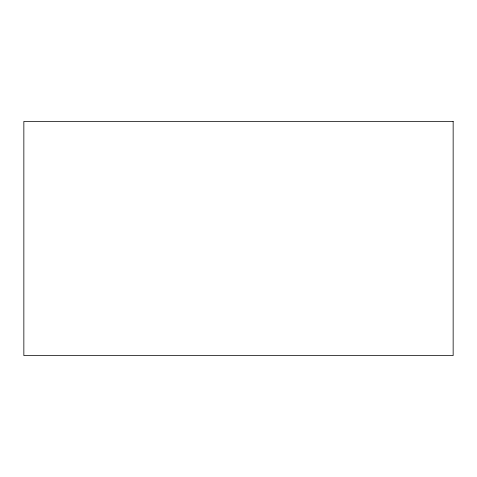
<?xml version="1.0" encoding="UTF-8"?>
<svg xmlns="http://www.w3.org/2000/svg" width="477" height="477" viewBox="0 0 477 477"><rect width="100%" height="100%" fill="white"/><g stroke="black" fill="none" stroke-linecap="round" stroke-linejoin="round"><path stroke-width="0.72" d="M453.15 121.42L23.85 121.42L23.85 355.58L453.15 355.58L453.15 121.42"/></g></svg>
